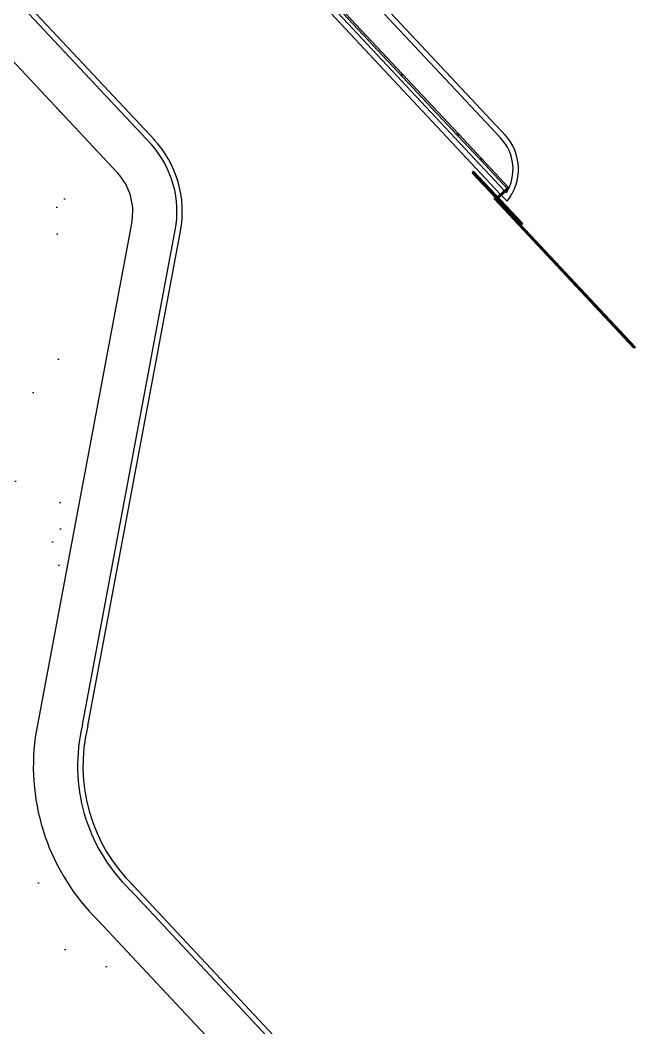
# Model space of a CAD drawing. Header units: metres. Extents: x 1796 to 2240, y -1398 to -999.
# Drawn here: x 2037.48 to 2054.83, y -1155.63 to -1127.17 of the extents above; entities that cross this region are included whole.
import ezdxf

# ---------------------------------------------------------------- set-up
doc = ezdxf.new("R2010")
doc.units = ezdxf.units.M
doc.header["$MEASUREMENT"] = 0
doc.layers.add('ARQUITETURA', color=253, linetype='CONTINUOUS')

msp = doc.modelspace()

# ---------------------------------------------------------------- hatches: boundary and pattern name
at = {"layer": 'ARQUITETURA'}
h = msp.add_hatch(dxfattribs=at)
h.set_pattern_fill('AR-SAND', color=116, scale=3, angle=-46.877, style=0)
h.set_pattern_definition([(350.62296, (1466.5355, -762.2295), (4.08992, 4.08927), [0, -4.56, 0, -5.1, 0, -4.875]), (320.623, (1466.5355, -762.2295), (9.808834, 1.91215), [0, -2.46, 0, -4.11, 0, -1.575]), (280.623, (1464.013, -759.536), (6.39856, -6.807323), [0, -1.5, 0, -5.4, 0, -7.05]), (270.623, (1464.013, -759.536), (8.08648, -4.78256), [0, -0.75, 0, -3.54, 0, -4.05])])
edge = h.paths.add_edge_path()
edge.add_line((2048.41, -1161.912), (2047.65, -1163.919))
edge.add_arc((2015.073, -1249.958), 92, 69.26198, 79.43995)
edge.add_line((2031.934, -1159.516), (2031.658, -1160.99))
edge.add_line((2031.658, -1160.99), (2009.518, -1156.844))
edge.add_line((2009.518, -1156.844), (2011.289, -1147.384))
edge.add_line((2011.289, -1147.384), (2033.265, -1151.499))
edge.add_line((2033.265, -1151.499), (2037.108, -1132.566))
edge.add_line((2037.108, -1132.566), (2028.352, -1123.315))
edge.add_line((2028.352, -1123.315), (2021.935, -1122.012))
edge.add_line((2021.935, -1122.012), (2022.419, -1119.626))
edge.add_arc((2025.457, -1120.243), 3.1, 43.1229, 168.5248, ccw=False)
edge.add_line((2027.72, -1118.124), (2040.231, -1131.482))
edge.add_arc((2039.063, -1132.575), 1.6, -10.3134, 43.1255, ccw=False)
edge.add_line((2040.638, -1132.862), (2037.908, -1147.419))
edge.add_arc((2043.365, -1148.443), 5.552, 169.3787, 228.4034)
edge.add_line((2039.679, -1152.595), (2048.41, -1161.912))

# ---------------------------------------------------------------- linework, layer by layer
for p, q in [((2030.375, -1110.003, 0), (2051.051, -1132.078, 0)), ((2051.161, -1131.976, 0), (2031.787, -1111.29, 0)), ((2049.833, -1130.413, 0), (2032.464, -1111.866, 0)), ((2049.87, -1130.379, 0), (2032.499, -1111.831, 0)), ((2041.19, -1130.678, 0), (2028.632, -1117.269, 0)), ((2041.294, -1130.569, 0), (2028.741, -1117.167, 0)), ((2027.72, -1118.124, 0), (2040.231, -1131.482, 0)), ((2051.209, -1130.435, 0), (2043.552, -1122.259, 0)), ((2051.084, -1130.52, 0), (2043.4, -1122.317, 0)), ((2038.65, -1129.794, 0), (2038.5, -1129.633, 0)), ((2049.833, -1130.412, 0), (2050.482, -1131.106, 0)), ((2049.869, -1130.378, 0), (2051.286, -1131.891, 0)), ((2050.49, -1131.113, 0), (2051.249, -1131.925, 0)), ((2050.269, -1131.474, 9), (2050.258, -1131.484, 9)), ((2050.914, -1132.184, 13.499), (2050.258, -1131.484, 13.499)), ((2051.63, -1132.942, 13.499), (2050.261, -1131.481, 13.499)), ((2051.632, -1132.94, 13.499), (2050.263, -1131.479, 13.499)), ((2050.948, -1132.194, 13.499), (2050.279, -1131.481, 13.499)), ((2050.301, -1131.478, 22.499), (2050.951, -1132.173, 22.499)), ((2051.674, -1132.9, 22.499), (2050.306, -1131.44, 22.499)), ((2050.308, -1131.472, 22.499), (2050.959, -1132.166, 22.499)), ((2051.25, -1131.892, 4.5), (2050.973, -1132.152, 4.5)), ((2051.246, -1131.923, 0), (2050.986, -1132.167, 0)), ((2051.247, -1131.922, -9), (2050.987, -1132.166, -9)), ((2051.255, -1131.929, -9), (2050.993, -1132.174, -9)), ((2051.253, -1131.931, 0), (2050.993, -1132.174, 0)), ((2051.284, -1131.928, 4.5), (2051.007, -1132.188, 4.5)), ((2054.819, -1136.423, 17.999), (2050.887, -1132.225, 17.999)), ((2050.919, -1132.229, 17.999), (2054.817, -1136.391, 17.999)), ((2054.856, -1136.389, 17.999), (2050.924, -1132.191, 17.999)), ((2050.926, -1132.222, 17.999), (2054.825, -1136.384, 17.999)), ((2051.631, -1132.924, 13.499), (2050.963, -1132.21, 13.499)), ((2050.985, -1132.208, 22.499), (2051.635, -1132.902, 22.499)), ((2050.992, -1132.201, 22.499), (2051.642, -1132.896, 22.499)), ((2051.085, -1132.115, 0), (2051.241, -1132.28, 0)), ((2051.224, -1132.043, 0), (2051.195, -1132.012, 0)), ((2040.638, -1132.862, 0), (2037.908, -1147.419, 0)), ((2051.638, -1132.935, 13.499), (2051.629, -1132.943, 13.499)), ((2039.244, -1147.076, 0), (2041.865, -1133.101, 0)), ((2039.391, -1147.103, 0), (2042.012, -1133.128, 0)), ((2039.149, -1147.848, 0), (2039.148, -1147.848, 0)), ((2040.591, -1151.74, 0), (2049.429, -1161.176, 0)), ((2040.695, -1151.632, 0), (2049.539, -1161.073, 0)), ((2039.679, -1152.595, 0), (2048.41, -1161.912, 0))]:
    msp.add_line(p, q, dxfattribs=at)
for centre in [(2048.273, -1128.71, 0), (2049.851, -1130.395, 0), (2050.508, -1131.096, 0), (2050.288, -1131.457, 13.499), (2051.268, -1131.908, 0), (2051.269, -1131.909, -4.5), (2050.906, -1132.208, 9), (2050.972, -1132.187, 13.499), (2051.655, -1132.917, 13.499), (2054.838, -1136.406, 13.499)]:
    msp.add_circle(centre, 0.025, dxfattribs=at)
for centre, radius, start, end in [((2039.064, -1132.575, 0), 3, 349.3764, 43.1278), ((2050.132, -1131.376, 0), 1.28, 328.5752, 43.1318), ((2050.139, -1131.376, 0), 1.425, 320.6195, 43.3574), ((2039.063, -1132.575, 0), 1.6, 349.6866, 43.1263), ((2043.959, -1148.239, 0), 6.107, 172.2841, 225.4979)]:
    msp.add_arc(centre, radius, start, end, dxfattribs=at)
at = {"layer": 'ARQUITETURA', "extrusion": (-4.23823e-08, -4.20686e-08, 1)}
msp.add_arc((2039.063, -1132.575, 0), 2.85, 349.3787, 41.7445, dxfattribs=at)
at = {"layer": 'ARQUITETURA', "extrusion": (6.36966e-08, 8.9974e-08, 1)}
for centre, radius, start, end in [((2043.966, -1148.239, 0.001), 4.863, 166.1624, 226.0546), ((2043.964, -1148.239, 0), 4.711, 166.0533, 226.0722)]:
    msp.add_arc(centre, radius, start, end, dxfattribs=at)

doc.saveas('drawing.dxf')
